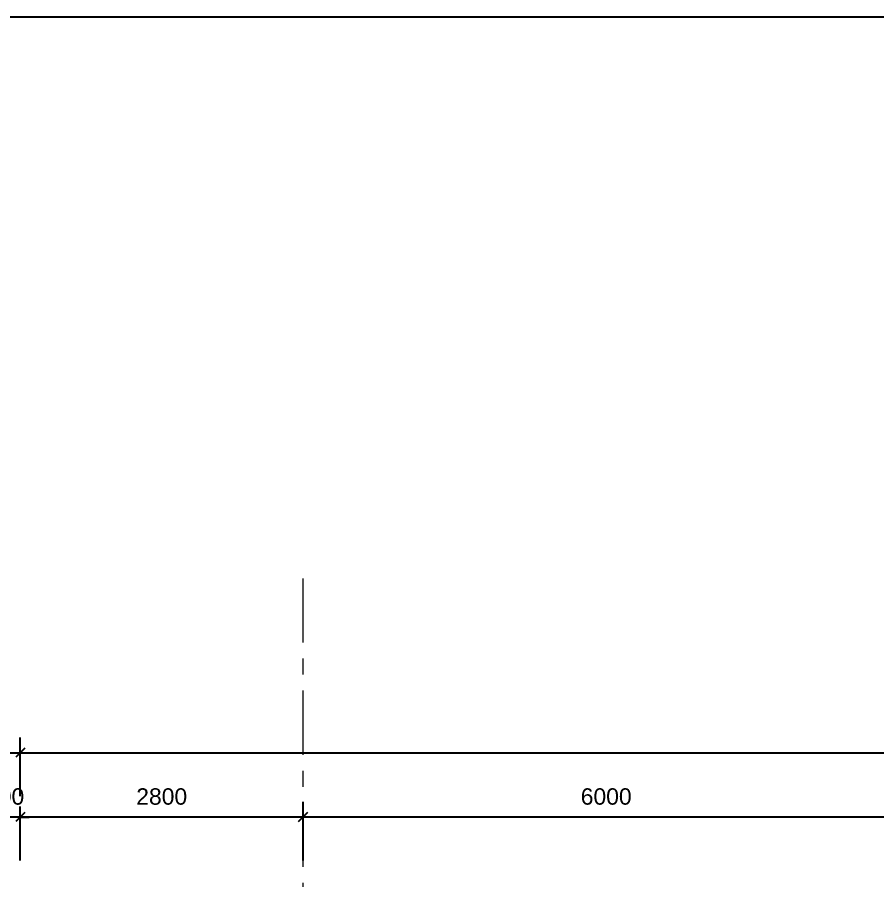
# Model space of a CAD drawing. Header units: millimetres. Extents: x 2164007 to 2324354, y -2513385 to -2308978.
# Drawn here: x 2291907 to 2300415, y -2456538 to -2447998 of the extents above; entities that cross this region are included whole.
import ezdxf

# ---------------------------------------------------------------- set-up
doc = ezdxf.new("R2010")
doc.units = ezdxf.units.MM
doc.linetypes.add('Grid Line', pattern=[22.225, 12.7, -3.175, 3.175, -3.175])
doc.layers.add('5', color=5, linetype='Continuous')
doc.layers.add('A-ANNO-DIMS', color=211, linetype='Continuous', lineweight=9)
doc.layers.add('S-GRID', color=8, linetype='Continuous', lineweight=9)
doc.styles.add('Arial_1', font='arial.ttf', dxfattribs={"height": 162.282934})
doc.dimstyles.new('Dim_dai_ca_vu', dxfattribs={"dimscale": 304.8, "dimtxt": 165, "dimasz": 0.292969, "dimexe": 0.492126, "dimexo": 0.0625, "dimgap": 0.393701, "dimtad": 1, "dimdec": 0, "dimzin": 0, "dimdsep": 46, "dimtxsty": 'Arial_1', "dimblk1": 'OBLIQUE', "dimblk2": 'OBLIQUE', "dimsah": 1, "dimcen": 0.09, "dimdle": 0.492126, "dimadec": 0, "dimazin": 0, "dimtfac": 1, "dimtdec": 4, "dimtix": 1, "dimtmove": 0, "dimatfit": 3, "dimfxl": 0.984252, "dimfxlon": 1, "dimtvp": 1, "dimtfill": 1, "dimtolj": 1, "dimtzin": 0, "dimarcsym": 2})

# ---------------------------------------------------------------- blocks, each defined once
blk = doc.blocks.new('_Oblique')
at = {"color": 0, "linetype": 'ByBlock', "lineweight": -2}
blk.add_line((-0.5, -0.5), (0.5, 0.5), dxfattribs=at)
blk = doc.blocks.new('*D611')
at = {"layer": 'A-ANNO-DIMS', "color": 0, "lineweight": -2}
for p, q in [((2294737.1, -2456348.9), (2294737.1, -2455768)), ((2300737.1, -2456348.9), (2300737.1, -2455768)), ((2300887.1, -2455918), (2294587.1, -2455918))]:
    blk.add_line(p, q, dxfattribs=at)
at = {"layer": 'Defpoints', "color": 0}
for p in [(2294737.1, -2455918), (2294737.1, -2456368), (2300737.1, -2456368)]:
    blk.add_point(p, dxfattribs=at)
at = {"layer": 'A-ANNO-DIMS', "color": 0, "lineweight": -2, "xscale": 89.296875, "yscale": 89.296875, "zscale": 89.296875, "rotation": 180}
blk.add_blockref('_Oblique', (2294737.1, -2455918), dxfattribs=at)
at = {"layer": 'A-ANNO-DIMS', "color": 0, "lineweight": -2, "xscale": 89.296875, "yscale": 89.296875, "zscale": 89.296875}
blk.add_blockref('_Oblique', (2300737.1, -2455918), dxfattribs=at)
at = {"layer": 'A-ANNO-DIMS', "color": 0, "insert": (2297737.1, -2455715.1), "char_height": 162.28, "attachment_point": 5, "style": 'Arial_1', "bg_fill": 3, "box_fill_scale": 1.1, "bg_fill_color": 256, "bg_fill_true_color": 13158600, "bg_fill_transparency": 5328340}
blk.add_mtext('\\A1;6000', dxfattribs=at)
blk = doc.blocks.new('*D612')
at = {"layer": 'A-ANNO-DIMS', "color": 0, "lineweight": -2}
for p, q in [((2291937.1, -2456348.9), (2291937.1, -2455768)), ((2294737.1, -2456348.9), (2294737.1, -2455768)), ((2294887.1, -2455918), (2291787.1, -2455918))]:
    blk.add_line(p, q, dxfattribs=at)
at = {"layer": 'Defpoints', "color": 0}
for p in [(2291937.1, -2455918), (2291937.1, -2456368), (2294737.1, -2456368)]:
    blk.add_point(p, dxfattribs=at)
at = {"layer": 'A-ANNO-DIMS', "color": 0, "lineweight": -2, "xscale": 89.296875, "yscale": 89.296875, "zscale": 89.296875, "rotation": 180}
blk.add_blockref('_Oblique', (2291937.1, -2455918), dxfattribs=at)
at = {"layer": 'A-ANNO-DIMS', "color": 0, "lineweight": -2, "xscale": 89.296875, "yscale": 89.296875, "zscale": 89.296875}
blk.add_blockref('_Oblique', (2294737.1, -2455918), dxfattribs=at)
at = {"layer": 'A-ANNO-DIMS', "color": 0, "insert": (2293337.1, -2455715.1), "char_height": 162.28, "attachment_point": 5, "style": 'Arial_1', "bg_fill": 3, "box_fill_scale": 1.1, "bg_fill_color": 256, "bg_fill_true_color": 13158600, "bg_fill_transparency": 4390977}
blk.add_mtext('\\A1;2800', dxfattribs=at)
blk = doc.blocks.new('*D613')
at = {"layer": 'A-ANNO-DIMS', "color": 0, "lineweight": -2}
for p, q in [((2291637.1, -2456348.9), (2291637.1, -2455768)), ((2291937.1, -2456348.9), (2291937.1, -2455768)), ((2291637.1, -2455918), (2291547.8, -2455918)), ((2291937.1, -2455918), (2291637.1, -2455918)), ((2291937.1, -2455918), (2292026.4, -2455918))]:
    blk.add_line(p, q, dxfattribs=at)
at = {"layer": 'Defpoints', "color": 0}
for p in [(2291637.1, -2455918), (2291637.1, -2456368), (2291937.1, -2456368)]:
    blk.add_point(p, dxfattribs=at)
at = {"layer": 'A-ANNO-DIMS', "color": 0, "lineweight": -2, "xscale": 89.296875, "yscale": 89.296875, "zscale": 89.296875}
blk.add_blockref('_Oblique', (2291637.1, -2455918), dxfattribs=at)
at = {"layer": 'A-ANNO-DIMS', "color": 0, "lineweight": -2, "xscale": 89.296875, "yscale": 89.296875, "zscale": 89.296875, "rotation": 180}
blk.add_blockref('_Oblique', (2291937.1, -2455918), dxfattribs=at)
at = {"layer": 'A-ANNO-DIMS', "color": 0, "insert": (2291787.1, -2455715), "char_height": 162.28, "attachment_point": 5, "style": 'Arial_1', "bg_fill": 3, "box_fill_scale": 1.1, "bg_fill_color": 256, "bg_fill_true_color": 13158600, "bg_fill_transparency": 5328340}
blk.add_mtext('\\A1;300', dxfattribs=at)
blk = doc.blocks.new('*D614')
at = {"layer": 'A-ANNO-DIMS', "color": 0, "lineweight": -2}
for p, q in [((2291937.1, -2455711.9), (2291937.1, -2455130.9)), ((2313437.1, -2455711.9), (2313437.1, -2455130.9)), ((2291787.1, -2455280.9), (2313587.1, -2455280.9))]:
    blk.add_line(p, q, dxfattribs=at)
at = {"layer": 'Defpoints', "color": 0}
for p in [(2313437.1, -2455280.9), (2291937.1, -2455730.9), (2313437.1, -2455730.9)]:
    blk.add_point(p, dxfattribs=at)
at = {"layer": 'A-ANNO-DIMS', "color": 0, "lineweight": -2, "xscale": 89.296875, "yscale": 89.296875, "zscale": 89.296875, "rotation": 180}
blk.add_blockref('_Oblique', (2291937.1, -2455280.9), dxfattribs=at)
at = {"layer": 'A-ANNO-DIMS', "color": 0, "lineweight": -2, "xscale": 89.296875, "yscale": 89.296875, "zscale": 89.296875}
blk.add_blockref('_Oblique', (2313437.1, -2455280.9), dxfattribs=at)
at = {"layer": 'A-ANNO-DIMS', "color": 0, "insert": (2302687.1, -2455078.1), "char_height": 162.28, "attachment_point": 5, "style": 'Arial_1', "bg_fill": 3, "box_fill_scale": 1.1, "bg_fill_color": 256, "bg_fill_true_color": 13158600, "bg_fill_transparency": 5328364}
blk.add_mtext('\\A1;21500', dxfattribs=at)

msp = doc.modelspace()

# ---------------------------------------------------------------- linework, layer by layer
at = {"layer": '5'}
msp.add_lwpolyline([(2283289.3, -2476776.3), (2323985.9, -2476776.3), (2323985.9, -2447998), (2283289.3, -2447998)], close=True, dxfattribs=at)
at = {"layer": 'S-GRID', "linetype": 'Grid Line', "ltscale": 50}
msp.add_line((2294737.1, -2467524.1), (2294737.1, -2453513.6), dxfattribs=at)

# ---------------------------------------------------------------- next in the draw order: dimensions: what is measured, and where the dimension line sits
at = {"layer": 'A-ANNO-DIMS'}
dim = msp.add_linear_dim(base=(2294737.1, -2455918), p1=(2300737.1, -2456368), p2=(2294737.1, -2456368), dimstyle='Dim_dai_ca_vu', override={"dimpost": '<>', "dimfxl": 6000}, dxfattribs=at)
dim.commit()
dim.dimension.update_dxf_attribs({"geometry": '*D611', "text_midpoint": (2297737.1, -2455715.1)})

# ---------------------------------------------------------------- next in the draw order: dimensions: what is measured, and where the dimension line sits
dim = msp.add_linear_dim(base=(2291937.1, -2455918), p1=(2294737.1, -2456368), p2=(2291937.1, -2456368), dimstyle='Dim_dai_ca_vu', override={"dimpost": '<>', "dimfxl": 2800}, dxfattribs=at)
dim.commit()
dim.dimension.update_dxf_attribs({"geometry": '*D612', "text_midpoint": (2293337.1, -2455715.1)})

# ---------------------------------------------------------------- next in the draw order: dimensions: what is measured, and where the dimension line sits
dim = msp.add_linear_dim(base=(2291637.1, -2455918), p1=(2291937.1, -2456368), p2=(2291637.1, -2456368), dimstyle='Dim_dai_ca_vu', override={"dimpost": '<>', "dimfxl": 300}, dxfattribs=at)
dim.commit()
dim.dimension.update_dxf_attribs({"geometry": '*D613', "text_midpoint": (2291787.1, -2455715)})

# ---------------------------------------------------------------- next in the draw order: dimensions: what is measured, and where the dimension line sits
dim = msp.add_linear_dim(base=(2313437.1, -2455280.9), p1=(2291937.1, -2455730.9), p2=(2313437.1, -2455730.9), dimstyle='Dim_dai_ca_vu', override={"dimpost": '<>', "dimfxl": 21500}, dxfattribs=at)
dim.commit()
dim.dimension.update_dxf_attribs({"geometry": '*D614', "text_midpoint": (2302687.1, -2455078.1)})

doc.saveas('drawing.dxf')
